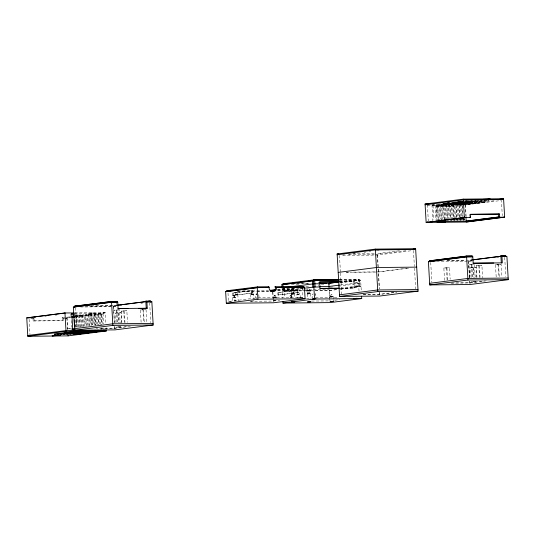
<?xml version="1.0" encoding="UTF-8"?>
<svg xmlns="http://www.w3.org/2000/svg" width="535" height="535" viewBox="0 0 535 535"><rect width="100%" height="100%" fill="white"/><g stroke="black" fill="none" stroke-linecap="round" stroke-linejoin="round"><path stroke-width="0.4" stroke-dasharray="2.67 2.01" d="M292.431 290.873L294.21 290.679L294.624 297.888M294.384 293.889L293.019 294.016M308.541 290.699L310.16 290.512L310.621 298.523M312.734 298.965L312.453 294.163L313.028 294.056M314.975 294.096L315.663 293.976L315.944 298.784M331.8 296.524L330.021 296.718L333.225 296.53L333.372 298.938M236.51 294.631L237.821 294.464L234.644 294.631L234.999 301.305M234.35 297.721L235.661 297.554L232.478 297.721L232.678 301.085M252.386 294.477L253.697 294.31L253.985 299.306M258.786 294.611L259.107 297.935L258.746 298.015M276.408 297.126L273.204 297.32L276.388 297.112L276.488 298.47M296.858 294.297L300.068 294.116L296.865 294.31L297.052 297.661M299.567 297.6L300.262 297.48L300.068 294.116M236.229 294.611L235.253 294.618L235.153 292.832L237.059 292.712L237.179 294.504L234.651 294.671M235.253 294.618L237.165 294.497M252.105 294.457L251.129 294.457L251.042 292.658L252.955 292.558L253.055 294.344L250.527 294.511L253.677 294.297M251.129 294.457L253.042 294.337M232.491 297.761C232.758 297.901 235.661 297.574 234.049 297.614C230.752 296.885 236.075 293.822 234.698 297.614M256.72 298.149C254.988 298.791 254.74 294.016 256.693 294.611M255.904 298.109L256.887 297.975M273.432 300.697L276.602 300.489L273.432 300.697L273.278 298.65M292.719 294.036L291.863 294.036L291.622 289.04L293.494 288.94L293.789 293.916L293.113 294.009M293.481 288.96L291.595 289.067M291.869 294.023L293.126 293.862M308.835 290.639L309.504 290.545M309.551 291.976L307.685 292.11L309.591 291.983M308.441 293.882L307.772 293.869L309.076 293.702M309.023 293.849L309.691 293.748L309.411 288.786M315.63 293.996L314.961 293.942M237.065 292.725L235.166 292.839M252.941 292.571L251.042 292.678M256.573 292.926L256.666 294.698M275.13 297.233L275.344 295.42L274.709 295.494M274.06 295.494L274.161 297.253L274.796 297.179M298.47 294.243C301.065 293.902 297.005 291.702 298.37 292.484M297.721 292.484L297.821 294.243L298.456 294.17M290.104 295.327C293.073 294.618 287.823 296.236 290.766 297.099M290.211 297.092L290.645 297.039M291.461 297.032L291.374 295.26M330.984 296.664C329.065 294.17 334.007 294.176 332.248 296.577M332.128 294.838L330.891 294.905M234.557 295.862L233.354 295.935M447.527 202.825L449.166 202.618M458.167 201.468L461.444 201.046M428.354 221.497L427.432 205.473L429.077 205.266M432.367 204.845L434.005 204.631M443.047 203.481L444.692 203.267M445.515 203.16L449.627 202.638M457.846 201.588L460.314 201.274M443.034 203.547L446.31 203.126M447.126 203.019L450.403 202.604M453.68 202.183L456.957 201.769M457.773 201.662L462.688 201.033M463.725 201.12L442.438 203.842L443.375 220.072M444.618 220.059L443.682 203.828L464.146 201.213M464.968 201.107L466.6 200.899L466.694 202.498L463.457 202.912M436.152 204.872L436.66 204.805L436.754 206.41L436.246 206.47L436.152 204.872L442.244 204.751L472.806 200.839L472.893 202.437L450.992 205.239L464.206 203.768M443.682 203.828L461.912 201.715M465.189 201.3L469.703 200.866L469.797 202.471L463.317 203.3M432.909 221.45L431.999 205.667L433.016 205.54L436.119 205.507L437.028 221.289M447.715 220.032L446.779 203.795L462.334 201.809M463.156 201.702L469.703 200.866M446.779 203.795L464.193 201.789M465.015 201.688L472.806 200.839M431.999 205.667L436.119 205.507M427.432 205.473L437.349 205.373L441.729 204.811L441.823 206.416L436.246 206.47M437.349 205.373L438.192 220.005L439.436 219.992L438.593 205.36L475.903 200.806L475.996 202.411L454.088 205.206L464.066 204.149M464.019 202.176L443.482 204.738L444.398 219.945M464.841 202.076L475.903 200.806M438.593 205.36L444.832 204.785L444.926 206.383L443.067 206.403L442.973 204.805M442.532 219.959L441.689 205.333L479.006 200.772L479.092 202.377L457.191 205.172L457.94 218.18M479.006 200.772L446.585 204.704L446.671 206.309L446.163 206.37L446.07 204.771M445.635 219.932L444.792 205.3L482.102 200.745L482.195 202.344L457.191 205.172M462.648 203.019L449.681 204.678L450.503 218.253M456.877 217.498L456.081 203.701L482.102 200.745M444.792 205.3L451.032 204.718L451.834 219.872M454.837 218.213L454.021 204.631L447.889 205.266L485.606 200.632L464.413 200.846M462.501 203.4L452.784 204.644L453.6 218.226M459.973 217.471L459.177 203.674L464.313 203.233M465.129 203.133L485.205 200.712L485.292 202.317L465.015 204.905M441.823 206.416L442.331 206.349L442.244 204.751M443.067 206.403L445.434 206.323L445.341 204.718M465.022 203.661L488.95 200.598M444.926 206.383L445.434 206.323M481.788 201.12L490.261 200.585M464.875 204.049L479.092 202.377M448.444 204.684L448.531 206.289L446.163 206.37M449.173 204.738L449.266 206.343L451.634 206.256L451.54 204.658M451.634 206.256L449.266 206.343M460.949 216.521L460.287 205.146L462.721 204.831M463.537 204.731L494.688 200.672M452.363 206.309L454.115 206.236L452.363 206.309L452.269 204.711M460.287 205.146L485.292 202.317M463.39 205.112L501.415 200.471L502.298 215.692M342.768 255.021L344.413 254.814M348.526 254.285L350.171 254.078M353.454 253.657L355.1 253.45M364.141 252.293L365.786 252.085M369.076 251.664L370.715 251.45M399.377 250.775L377.429 253.583L379.449 288.619M405.925 250.748L375.008 254.406M342.768 255.409L377.302 255.068L411 250.761M116.657 305.311L113.373 305.732L114.376 323.173M407.041 268.216L378.272 271.887L351.141 272.161M472.545 259.843L468.439 260.371L469.442 277.812M91.044 306.013L113.48 305.786L116.784 305.365M408.566 268.162L378.492 272.007L346.419 272.328M466.052 260.451L471.85 260.003M140.799 303.104L142.45 302.897M471.897 260.806L468.593 261.227L468.546 260.425M120.141 305.819L121.766 305.612M141.273 303.118L142.898 302.91M436.634 261.608L468.707 261.287L471.957 260.873M497.155 257.649L498.78 257.442M33.712 317.837L35.364 317.623M33.986 317.877L35.631 317.663M44.672 316.513L46.318 316.299M55.359 315.142L57.004 314.934M32.949 317.783L33.137 320.987L34.153 320.86L34.013 318.452L31.117 318.546M232.511 293.073L252.507 290.592L252.64 292.993L233.267 295.467L232.645 295.474L232.511 293.073L252.507 290.592M89.499 325.775L88.783 313.403L91.331 313.075L94.427 313.049L95.143 325.414M119.392 309.859L113.741 310.213L119.392 309.859L120.154 323.053M444.565 280.414L443.849 268.042L449.494 267.687L450.162 279.23M469.523 277.224L468.814 264.852L474.458 264.497L475.22 277.692M75.923 327.366L75.221 315.175L76.244 315.041L77.481 315.035L78.184 327.213M75.221 315.175L77.481 315.035M277.484 289.609L288.164 288.245M79.026 327.34L78.324 315.142L79.34 315.015L80.584 315.001L81.287 327.186M88.783 313.403L94.427 313.049M232.645 295.474L252.64 292.993M277.632 289.662L289.201 288.184M443.849 268.042L449.494 267.687M468.814 264.852L474.458 264.497M78.324 315.142L80.584 315.001M339.471 281.898L358.363 279.484L359.052 291.501M339.651 281.945L359.493 279.41L359.54 280.213L339.317 282.794M33.137 320.987L62.274 320.699L62.087 317.496L62.595 317.429L62.642 318.231L64.093 318.211M82.129 327.306L81.42 315.115L83.681 314.968L84.336 326.343M81.42 315.115L83.681 314.968M71.068 316.854L66.935 317.382L66.982 318.185L64.815 318.205M75.201 316.325L104.124 312.634L104.171 313.436L75.094 317.074M277.672 290.465L295.032 288.245M62.087 317.496L71.115 316.921M75.174 316.406L105.255 312.56L105.903 323.775M277.685 290.532L295.514 288.258M358.918 280.22L359.426 280.153L359.794 286.566M62.642 318.231L63.15 318.164L63.29 320.565L62.274 320.699M88.235 325.621L87.62 315.048L88.643 314.921L89.88 314.908L90.489 325.467M339.939 282.788L360.664 280.139L361.265 290.558M89.88 314.908L87.62 315.048M299.252 288.231L284.466 290.117L303.505 289.923M91.331 325.588L90.723 315.021L92.983 314.874L93.545 324.625M121.866 322.705L121.204 311.156L123.752 310.835L126.849 310.802L127.517 322.344M476.932 277.344L476.27 265.795L481.915 265.44L482.63 277.812M64.641 318.151L71.115 317.656M94.387 324.745L93.826 314.988L96.079 314.847L96.688 325.407M339.33 281.885L354.397 281.617L354.765 288.024L340.521 288.285M121.204 311.156L126.849 310.802M476.27 265.795L481.915 265.44M93.826 314.988L96.079 314.847M302.984 288.412L282.253 291.06L305.017 290.833M302.583 288.612L284.513 290.92L312.654 290.639M97.484 324.712L96.922 314.954L97.938 314.827L99.182 314.814L99.744 324.564M96.922 314.954L99.182 314.814M100.587 324.678L100.025 314.928L102.279 314.781L102.794 323.722M100.025 314.928L102.279 314.781M116.008 323.033L115.44 313.135L117.988 312.808L121.091 312.781L121.659 322.672M141.113 322.317L140.404 309.946L142.952 309.625L143.661 321.99M471.081 277.672L470.506 267.774L473.054 267.447L476.157 267.42L476.725 277.311M496.179 276.956L495.47 264.584L498.018 264.263L498.727 276.628M277.825 292.618L297.821 290.137L297.962 292.538L278.588 295.012L277.966 295.019L277.825 292.618L297.821 290.137M115.44 313.135L121.091 312.781M140.404 309.946L145.794 309.625M470.506 267.774L476.157 267.42M495.47 264.584L501.114 264.23L501.83 276.602M340.481 284.995L358.544 282.687L353.434 282.741M330.269 287.255L332.73 286.941M338.481 286.205L360.851 283.349L354.504 283.41M277.966 295.019L297.962 292.538M228.004 293.18L228.485 301.513L256.405 297.941M340.661 288.198L358.731 285.891L353.622 285.944M336.602 289.529L329.212 290.472L313.483 290.625M340.708 289L358.778 286.693L353.668 286.747M305.846 290.826L329.433 290.585L337.023 289.616M340.307 289.201L361.038 286.553L354.685 286.613M297.346 297.594L300.262 297.48M250.005 301.299L273.184 301.065L279.751 300.222M300.282 297.6L302.75 297.286L302.221 288.124M306.468 298.604L311.397 297.975M67.096 328.871L71.596 328.764L66.808 328.811M100.687 328.303L114.664 328.162L128.641 326.377M363.118 294.484L379.562 294.317L396 292.217M451.64 282.982L469.73 282.801L484.529 280.908M130.333 326.303L114.885 328.276L95.972 328.47M334.743 300.255L339.665 299.627M363.339 294.598L379.783 294.437L396.856 292.257M486.208 280.842L469.951 282.915L451.038 283.109M308.728 290.505L307.632 290.639L308.441 290.665M293.019 290.799L293.595 290.706L293.019 290.699M292.351 290.732L291.695 290.833L292.344 290.839M308.26 290.572L306.956 290.686L307.411 298.711M291.027 297.085L291.448 297.012L290.839 297.025M308.073 290.545L308.889 290.498M308.922 293.855L310.34 293.715L308.936 293.742M290.9 297.092C295.581 296.744 286.252 297.192 290.886 297.146M331.56 296.591L331.031 296.644L333.198 296.517M292.284 290.699L292.779 290.665M292.732 293.922L291.194 294.056L292.625 294.036M293.113 294.043L292.618 294.076M308.641 293.762L307.143 293.889L309.056 293.882M331.687 296.657L332.235 296.577L331.82 296.577M274.696 295.42L274.094 295.48L275.331 295.414M292.645 290.712L291.013 290.853L291.374 297.266M308.896 293.896L308.401 293.922M234.062 300.931L235.855 300.924L235.661 297.554M292.632 290.826L292.27 290.879M308.541 290.659L306.983 290.712M298.356 292.411L298.991 292.404M234.062 297.687L233.421 297.694M308.341 288.9L307.491 288.9L307.772 293.869M292.745 290.706L293.093 290.652M292.926 293.909L293.28 293.855M292.839 290.706L294.203 290.665M292.438 290.833L291.007 290.873M308.748 290.538L310.126 290.498M308.842 290.538L309.471 290.538M293.12 293.902L294.384 293.875M309.029 293.742L309.678 293.742M253.169 300.938L250.875 301.145L253.938 300.938M256.726 294.778L255.743 294.772M293.207 293.902L293.708 293.902M466.6 200.899L465.363 200.913L465.457 202.511L466.694 202.498M469.797 202.471L468.553 202.484L468.466 200.879M472.893 202.437L471.656 202.451L471.562 200.846M475.996 202.411L474.752 202.417L474.665 200.819M432.3 204.745L436.286 204.704L437.175 220.132M439.389 204.671L437.523 204.691L438.419 220.126M440.626 204.658L442.485 204.637M443.729 204.631L445.588 204.611M446.825 204.597L448.684 204.577M449.928 204.564L451.787 204.551M453.025 204.537L454.884 204.517M456.128 204.504L457.987 204.484M459.224 204.47L461.083 204.457M462.327 204.444L465.423 204.41M441.689 205.333L447.929 204.751L448.731 219.898M436.754 206.41L442.331 206.349M446.671 206.309L448.531 206.289M376.473 250.815L379.763 250.781M352.759 253.831L375.784 253.597M348.693 254.673L374.186 254.413M447.059 260.585L465.149 260.405M446.939 260.645L465.223 260.458M497.764 264.29L501.114 264.23M346.205 272.208L350.318 272.168M339.444 279.611L359.493 279.41M339.324 279.671L358.363 279.484M339.558 280.353L360.664 280.139M359.025 280.28L359.647 280.273L360.015 286.68M339.518 281.764L354.397 281.617M296.517 283.583L299.827 283.55M300.65 283.543L309.758 283.45M297.166 283.637L309.698 283.51M291.401 284.553L299.68 284.473M321.201 284.259L325.34 284.219M305.806 286.7L309.116 286.666M340.715 288.164L354.765 288.024M242.602 290.599L256.004 290.405M256.8 290.451L268.49 290.338M304.335 289.916L312.614 289.836M313.436 289.83L329.165 289.669L329.814 300.884M237.634 291.448L256.011 291.261M256.847 291.254L268.537 291.14M237.232 291.508L256.272 291.321M257.101 291.314L268.69 291.194M258.051 297.734L302.75 297.286M315.51 297.547L338.682 297.313M228.485 301.513L232.625 301.472M311.604 301.065L328.985 300.891M91.171 305.953L112.551 305.739M85.272 306.876L113.527 306.588L116.831 306.167L113.634 306.649L84.028 306.943M80.738 306.976L83.206 306.956M142.698 309.651L145.018 309.631M74.826 312.868L105.255 312.56M74.525 313.791L104.171 313.436M90.723 315.021L91.96 315.008M30.709 318.486L34.013 318.452M34.153 320.86L63.29 320.565M312.935 294.203L312.487 294.176M299.065 294.163L297.861 294.257M275.405 297.172L274.201 297.266M250.494 294.497L250.681 297.814M504.699 257.409L505.802 276.515M498.566 264.558L499.282 276.923M486.348 199.468L486.435 201.073M483.961 200.725L484.055 202.324M480.865 200.759L480.958 202.357M477.762 200.785L477.855 202.39M479.367 265.768L480.035 277.311M478.818 265.474L479.527 277.839M473.609 267.741L474.177 277.638M473.054 267.447L473.622 277.344M469.349 214.421L469.436 216.026M471.883 258.479L472.117 262.484M471.91 264.818L472.626 277.19M471.355 264.524L472.117 277.718M466.119 216.428L465.376 203.608L462.28 203.641L463.029 216.628M468.707 261.287L469.663 277.926M469.857 281.249L470.044 284.52M465.249 205.092L465.898 216.307M469.636 281.136L469.73 282.801M462.146 205.126L462.808 216.508M461.036 203.654L461.785 216.635M460.401 200.959L460.495 202.564L459.257 202.578L459.164 200.973M459.05 205.159L459.752 217.35M457.94 203.681L458.829 219.109M455.947 205.186L456.656 217.377M455.726 219.136L454.837 203.715L452.978 203.735L453.774 217.531M453.513 204.698L453.606 206.296M452.677 219.979L451.741 203.748L449.881 203.768L450.818 219.999M448.638 203.775L449.574 220.012M446.651 205.279L447.494 219.912M445.541 203.808L446.478 220.046M446.946 268.008L447.661 280.38M446.397 267.714L447.106 280.086M440.579 203.855L441.515 220.092M440.452 205.34L441.295 219.972M439.342 203.868L440.231 219.29M435.102 205.641L435.911 219.758M433.016 205.54L433.832 219.658M430.715 262.411L431.865 282.346M413.468 250.447L414.391 266.463M414.485 268.095L415.682 288.867M379.643 291.943L379.783 294.437M377.302 255.068L379.228 288.505M379.469 292.658L379.562 294.317M353.381 281.744L353.749 288.158M339.484 255.442L340.454 272.268M340.501 273.097L341.745 294.698M333.412 299.74L333.506 301.345M329.433 290.585L330.082 301.8M318.659 282.092L318.72 283.089M318.813 284.687L318.907 286.292M297.206 290.144L297.34 292.545M284.373 288.512L284.928 298.129M283.309 287.843L283.496 291.047M283.135 288.525L283.276 290.933M282.072 287.857L282.667 298.269M278.447 292.612L278.588 295.012M272.877 291.983L273.445 301.954M272.656 291.903L273.184 301.065M251.885 290.599L252.025 292.999M237.821 294.464L238.209 301.125M233.126 293.066L233.267 295.467M149.633 302.77L150.783 322.712M146.048 309.591L146.764 321.963M143.5 309.919L144.216 322.284M124.301 311.129L124.969 322.672M123.752 310.835L124.414 322.378M118.543 313.102L119.111 323M117.988 312.808L118.556 322.705M116.77 303.037L117.051 307.846M116.844 310.18L117.606 323.374M116.289 309.885L117.051 323.08M113.48 305.786L114.503 323.407M114.791 326.617L114.978 329.881M114.57 326.497L114.664 328.162M106.131 327.781L106.224 329.386M103.041 313.503L103.643 323.922M103.028 327.781L103.121 329.406M101.262 314.914L101.824 324.671M101.041 314.794L101.603 324.544M101.79 327.794L101.884 329.42M98.159 314.948L98.728 324.698M97.938 314.827L98.5 324.571M95.063 314.975L95.625 324.732M94.842 314.861L95.451 325.42M91.88 313.37L92.548 324.919M91.739 314.888L92.301 324.638M91.331 313.075L91.993 324.625M88.643 314.921L89.251 325.481M87.392 325.501L86.784 314.941L85.54 314.954L86.195 326.323M86.416 326.45L85.76 315.068L84.523 315.082L85.179 326.464M82.664 315.102L83.32 326.477M82.444 314.981L83.099 326.357M79.561 315.128L80.263 327.326M79.34 315.015L80.043 327.199M76.465 315.162L77.167 327.353M76.244 315.041L76.946 327.226M75.649 307.772L76.752 326.878M74.927 313.791L75.214 318.773M75.549 324.584L75.743 327.908M70.807 313.951L70.908 315.61M71.195 320.592L71.576 327.239M71.081 328.831L71.175 330.429M67.049 317.442L67.738 329.46M66.875 318.124L67.517 329.339M29.104 319.308L29.98 334.529M291.782 292.25L293.682 292.143L291.782 292.25M118.797 326.832L116.249 327.152L121.893 326.798L118.797 326.832M473.863 281.47L471.315 281.791L476.966 281.437L473.863 281.47"/><path stroke-width="0.8" d="M266.216 287.562L268.63 287.536L268.831 286.733L257.315 286.847L257.362 287.649L226.773 291.555L226.726 290.752L257.422 286.907M276.381 287.395L276.461 288.552A1.204 0.93 82.7 0 1 276.448 288.846A4.093 3.15 82.7 0 1 276.341 289.335A1.204 0.93 82.7 0 1 276.167 289.723L275.612 290.545A1.204 0.93 82.7 0 1 275.431 290.746A3.952 3.043 82.7 0 1 275.07 290.973A1.204 0.93 82.7 0 1 274.709 291.073L271.238 291.107A1.204 0.93 82.7 0 1 270.984 291.067A3.952 3.043 82.7 0 1 270.59 290.866A1.204 0.93 82.7 0 1 270.275 290.599L269.627 289.789A1.204 0.93 82.7 0 1 269.466 289.542A4.093 3.15 82.7 0 1 269.286 289.067A1.204 0.93 82.7 0 1 269.192 288.626L269.138 287.469L257.248 287.589L225.65 291.628L226.318 303.258L273.499 302.783L305.097 298.744L304.428 287.114L275.873 287.462L275.578 286.666L275.07 286.727L275.445 288.679A1.204 0.93 82.7 0 1 275.431 288.98A4.093 3.15 82.7 0 1 275.318 289.462A1.204 0.93 82.7 0 1 275.15 289.856L274.595 290.672A1.204 0.93 82.7 0 1 274.415 290.879A3.952 3.043 82.7 0 1 274.054 291.1A1.204 0.93 82.7 0 1 273.693 291.2L270.222 291.241M312.734 298.965L314.179 298.791M315.904 298.804L312.768 298.985M425.078 204.016L463.29 199.134L503.582 198.726L504.645 217.156L466.44 222.032L426.141 222.44L425.078 204.016L429.063 203.975M425.124 204.811L463.337 199.936L503.629 199.528M483.225 199.321L490.167 198.98L487.873 199.274M499.523 199.247L503.582 198.726M432.909 221.45L437.028 221.289L436.012 221.416M426.141 222.44L464.347 217.558L470.553 217.498L470.365 214.288L499.503 214L499.69 217.203L499.175 217.27L499.135 216.468L498.62 216.535L498.486 214.127L499.503 214M438.673 221.269L437.148 221.463L437.189 222.266L445.541 222.005L445.494 221.202L438.673 221.269L438.72 222.072M450.818 219.999L451.834 219.872L450.597 219.878M470.553 217.498L470.038 217.558L469.991 216.762M454.837 218.213L454.931 219.838L453.914 219.965L453.82 218.34M457.94 218.18L458.034 219.805L457.017 219.938L456.923 218.313M460.996 217.337L461.137 219.778L460.113 219.905L460.02 218.28M445.541 222.005L444.01 222.199L443.963 221.396M464.092 217.304L464.233 219.745L463.216 219.872L463.076 217.437M499.055 216.916L466.172 221.115L465.945 217.11M445.307 221.323L466.286 221.176L499.342 216.949M503.515 217.223L466.333 221.978L466.286 221.176M337.13 253.985L375.336 249.103L415.635 248.701L418.082 291.154L379.877 296.036L339.578 296.443L337.13 253.985L338.775 253.971M337.177 254.787L375.383 249.905L415.682 249.504M413.194 249.009L415.635 248.701M338.194 272.409L376.399 267.527L416.698 267.125M74.425 306.18L111.608 301.432L117.192 301.372L117.239 302.175L111.654 302.228L74.472 306.983L74.425 306.18L77.749 306.147M429.491 260.819L466.68 256.064L472.258 256.011L472.305 256.813L466.721 256.867L429.538 261.622L429.491 260.819L434.473 260.766M111.721 301.486L75.555 306.107L78.016 306.087M73.342 307.05L111.547 302.175L117.747 302.108L118.115 308.521L147.252 308.227L146.884 301.82L151.846 301.767L153.184 324.999L114.978 329.881L74.679 330.282L73.342 307.05L74.987 307.036M116.683 301.439L117.192 301.372M428.408 261.689L466.614 256.807L472.813 256.746L473.181 263.153L502.318 262.866L501.95 256.459L506.912 256.405L508.25 279.638L470.044 284.52L429.745 284.921L428.408 261.689L430.053 261.675M472.258 256.011L466.787 256.125L430.621 260.746L433.905 260.712M117.239 302.175L117.747 302.108M472.305 256.813L472.813 256.746M145.821 301.145L146.329 301.085L146.376 301.88L150.716 301.84L150.669 301.038L145.821 301.145L146.236 308.354L138.739 308.434M501.302 262.993L500.887 255.784L505.735 255.676L505.782 256.479L501.442 256.519L501.395 255.723M338.608 279.618L313.55 279.872L313.597 280.674L283.015 284.58L282.968 283.777L313.664 279.932L339.324 279.671M117.479 305.204L149.539 301.111M472.545 259.843L501.315 256.165M502.96 255.957L504.605 255.75L500.887 255.784M117.613 305.264L150.669 301.038M472.679 259.896L500.773 256.312M503.254 255.991L505.735 255.676M146.376 301.88L146.884 301.82M501.442 256.519L501.95 256.459M282.025 287.054L281.885 284.653L313.49 280.614L339.05 280.42M314.219 280.668L314.727 280.601L315.095 287.007M268.323 286.8L268.831 286.733M74.566 334.235L100.119 331.051L100.072 330.249L101.931 330.229L101.978 331.031L79.053 333.96L103.215 331.018L103.168 330.215L106.271 330.189L106.318 330.984L68.112 335.866L27.813 336.274L26.75 317.843L64.956 312.968L74.158 312.935M150.221 301.974L151.846 301.767M27.88 317.777L65.069 313.022M268.63 287.536L269.138 287.469M288.84 286.994L313.671 283.817L319.783 283.757M272.556 290.237L275.023 289.923M275.15 289.977L270.075 290.258M319.689 283.349L328.798 283.262L338.648 281.998M328.905 283.316L337.17 282.266M71.897 316.753L74.372 316.432M71.924 316.82L74.365 316.506M302.81 287.322L304.428 287.114M328.951 284.118L329.46 284.058M71.804 317.496L74.418 317.235M146.236 308.354L147.252 308.227M303.806 288.305L313.858 287.021L319.97 286.961M339.658 285.101L328.978 286.466L319.876 286.553M337.378 288.619L339.845 288.305M226.318 303.258L257.917 299.219L305.097 298.744M72.325 328.818L74.693 328.731L74.184 328.798M74.586 328.684L112.791 323.802L153.09 323.394M339.484 294.838L377.69 289.957L417.989 289.555M429.652 283.323L467.857 278.441L508.156 278.033M27.767 335.472L65.972 330.59L77.134 330.476L77.18 331.279L54.256 334.208L55.493 334.194L80.277 331.245L80.23 330.449L78.371 330.463L78.418 331.265M282.854 301.472L282.948 303.077L314.553 299.038L361.727 298.563L361.593 296.163M27.813 336.274L66.019 331.392L77.18 331.279M74.679 330.282L112.885 325.4L153.184 324.999M339.578 296.443L377.784 291.562L418.082 291.154M429.745 284.921L467.951 280.039L508.25 279.638M80.277 331.245L57.352 334.174L83.38 331.218L83.333 330.416L81.474 330.436L81.521 331.232M83.38 331.218L60.455 334.148L86.476 331.185L86.429 330.383L84.57 330.403L84.617 331.205M86.476 331.185L63.551 334.114L89.579 331.152L89.532 330.356L87.673 330.369L87.72 331.172M89.579 331.152L66.654 334.081L92.675 331.125L92.629 330.322L90.769 330.342L90.816 331.145M92.675 331.125L69.751 334.054L95.778 331.091L95.732 330.289L93.872 330.309L93.919 331.111M95.778 331.091L72.854 334.021L98.875 331.058L98.828 330.262L96.969 330.276L97.016 331.078M98.875 331.058L75.95 333.987L77.194 333.98M361.727 298.563L330.128 302.603L282.948 303.077M291.328 301.941L292.779 301.767L291.348 301.76M470.178 214.415L498.486 214.127M499.175 217.27L504.645 217.156M444.398 219.945L445.635 219.932M447.494 219.912L448.731 219.898M454.931 219.838L453.693 219.852L453.6 218.226M458.034 219.805L456.796 219.818L456.703 218.193M461.137 219.778L459.893 219.791L459.799 218.16M464.233 219.745L462.996 219.758L462.855 217.317M432.186 221.517L443.716 221.343M444.518 222.132L437.704 222.206L437.657 221.403M472.993 263.28L493.812 263.073M313.089 280.741L312.467 280.741L312.841 287.155M338.695 281.771L319.683 281.965L320.05 288.372L339.063 288.184M319.489 282.085L339.33 281.885M284.098 283.71L287.409 283.677M282.968 283.777L287.141 283.737M319.716 283.41L326.403 283.343M283.523 284.513L282.901 284.52L283.042 286.927M281.885 284.653L283.637 284.573M275.07 286.727L303.251 286.385L303.298 287.188L275.873 287.462M257.362 287.649L260.578 287.616M319.856 288.492L339.698 288.298M226.726 290.752L231.167 290.652M225.65 291.628L227.301 291.608M117.927 308.641L127.918 308.541M71.422 313.824L74.151 313.798M71.583 313.945L73.91 313.918L74.104 317.242M26.75 317.843L29.853 317.817M75.067 329.573L72.74 329.6L71.83 313.818M72.492 329.721L74.82 329.7M100.119 331.051L101.978 331.031M103.215 331.018L106.318 330.984M464.413 216.815L464.46 217.618L427.271 222.366L427.224 221.564M466.68 256.064L466.721 256.867M463.29 199.134L464.347 217.558M466.614 256.807L467.951 280.039M375.336 249.103L377.784 291.562M328.798 283.262L329.119 288.867M313.664 279.932L313.757 281.53M313.49 280.614L314.553 299.038M257.248 287.589L257.917 299.219M111.608 301.432L111.654 302.228M111.547 302.175L112.885 325.4M74.245 319.729L74.626 326.377M68.065 335.064L68.112 335.866M64.956 312.968L66.019 331.392M291.655 302.068L294.859 301.894L291.682 302.054M307.605 301.9L310.802 301.727L307.605 301.9M330.309 301.519L333.506 301.345L330.309 301.519M353.923 298.503L357.126 298.336L353.949 298.497M55.901 335.418L52.082 335.906L60.549 335.371L55.901 335.418"/></g></svg>
